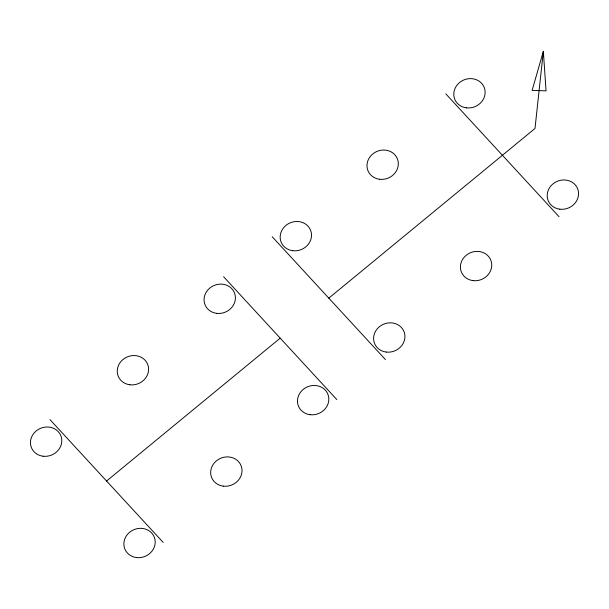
<?xml version="1.0" encoding="UTF-8"?>
<svg xmlns="http://www.w3.org/2000/svg" width="609" height="609" viewBox="0 0 609 609"><rect width="100%" height="100%" fill="white"/><g stroke="black" fill="none" stroke-linecap="round" stroke-linejoin="round"><path stroke-width="0.91" d="M543.342 51.316L532.129 90.383L546.052 90.855L543.342 51.316L534.999 128.461L328.807 298.144M106.583 481.019L280.193 338.147M445.803 93.847L559.032 216.697M272.193 236.718L385.421 359.569M223.579 276.722L336.807 399.573M49.968 419.593L163.197 542.444M466.395 107.839A15.88 14.471 -22.4 0 0 484.307 87.666A15.88 14.471 -22.4 0 0 457.679 84.339A15.88 14.471 -22.4 0 0 466.395 107.839M559.816 209.191A15.88 14.471 -22.4 0 0 577.728 189.018A15.88 14.471 -22.4 0 0 551.092 185.692A15.88 14.471 -22.4 0 0 559.816 209.191M379.59 179.274A15.88 14.471 -22.4 0 0 397.502 159.101A15.88 14.471 -22.4 0 0 370.873 155.775A15.88 14.471 -22.4 0 0 379.59 179.274M473.01 280.62A15.88 14.471 -22.4 0 0 490.923 260.454A15.88 14.471 -22.4 0 0 464.286 257.127A15.88 14.471 -22.4 0 0 473.01 280.62M292.784 250.71A15.88 14.471 -22.4 0 0 310.697 230.537A15.88 14.471 -22.4 0 0 284.06 227.21A15.88 14.471 -22.4 0 0 292.784 250.71M386.205 352.055A15.88 14.471 -22.4 0 0 404.117 331.89A15.88 14.471 -22.4 0 0 377.481 328.563A15.88 14.471 -22.4 0 0 386.205 352.055M310.088 414.699A15.88 14.471 -22.4 0 0 328 394.525A15.88 14.471 -22.4 0 0 301.364 391.199A15.88 14.471 -22.4 0 0 310.088 414.699M216.675 313.346A15.88 14.471 -22.4 0 0 234.587 293.173A15.88 14.471 -22.4 0 0 207.951 289.846A15.88 14.471 -22.4 0 0 216.675 313.346M223.282 486.134A15.88 14.471 -22.4 0 0 241.194 465.961A15.88 14.471 -22.4 0 0 214.558 462.634A15.88 14.471 -22.4 0 0 223.282 486.134M129.869 384.781A15.88 14.471 -22.4 0 0 147.781 364.608A15.88 14.471 -22.4 0 0 121.145 361.282A15.88 14.471 -22.4 0 0 129.869 384.781M136.477 557.562A15.88 14.471 -22.4 0 0 154.389 537.397A15.88 14.471 -22.4 0 0 127.753 534.07A15.88 14.471 -22.4 0 0 136.477 557.562M43.056 456.217A15.88 14.471 -22.4 0 0 60.969 436.044A15.88 14.471 -22.4 0 0 34.34 432.717A15.88 14.471 -22.4 0 0 43.056 456.217"/></g></svg>
